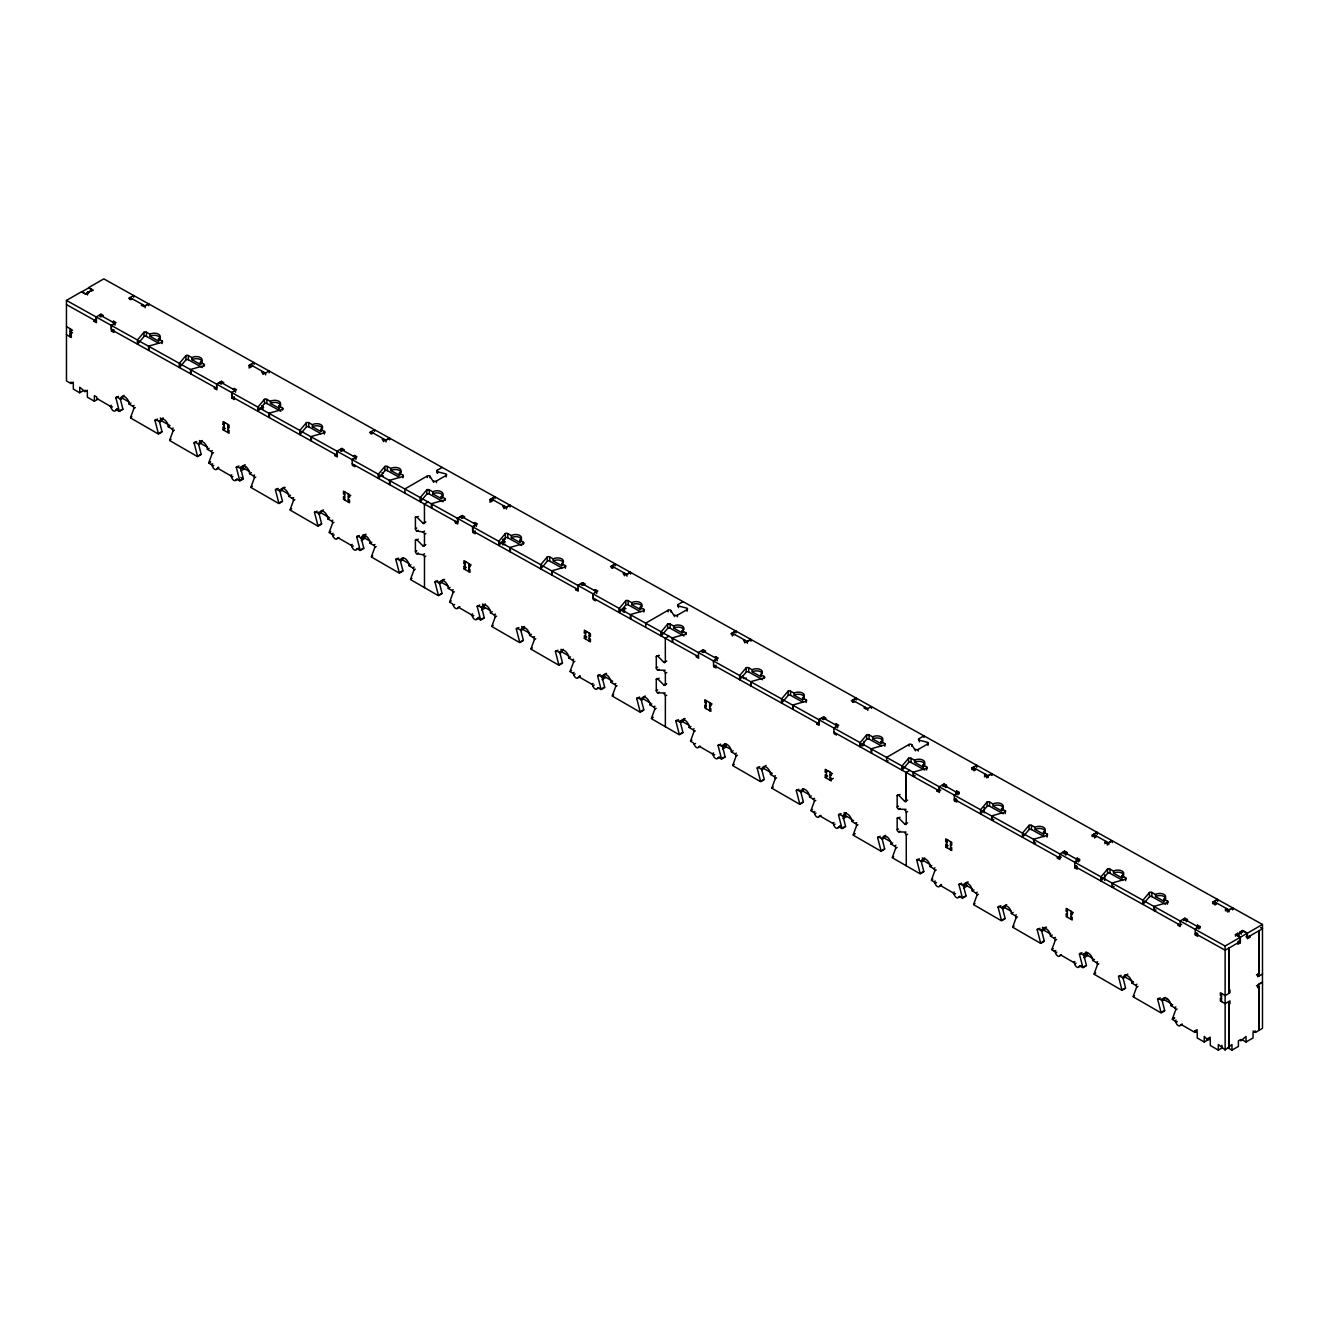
<?xml version="1.0" encoding="UTF-8"?>
<svg xmlns="http://www.w3.org/2000/svg" width="1329" height="1329" viewBox="0 0 1329 1329"><rect width="100%" height="100%" fill="white"/><g stroke="black" fill="none" stroke-linecap="round" stroke-linejoin="round"><path stroke-width="1.5" d="M73.311 382.104L70.902 383.5L66.483 380.958L66.45 300.42L81.601 291.682L86.285 294.29L88.694 292.895L87.481 292.214L87.531 295.021M424.516 553.778L422.938 554.691L416.957 553.794A1.711 0.98 60 0 1 415.412 551.568L415.412 540.322L416.758 539.541M424.516 531.068L422.938 531.982L416.957 531.085A1.711 0.98 60 0 1 415.412 528.859L415.412 517.612L416.758 516.831M665.181 692.99L657.838 692.874A1.711 0.98 60 0 1 656.293 690.648L656.293 679.401L657.656 678.621M665.181 670.265L657.838 670.148A1.711 0.98 60 0 1 656.293 667.922L656.293 656.676L658.702 655.297M906.062 832.054L898.736 831.937A1.711 0.98 60 0 1 897.175 829.711L897.175 818.465A1.711 0.98 60 0 1 898.736 818.033L900.082 817.252M906.062 809.344L898.736 809.228A1.711 0.98 60 0 1 897.175 807.002L897.175 795.755L898.753 794.842M1221.932 1045.258L1221.932 1048.049L1218.311 1050.126L1210.287 1045.491L1210.287 1039.926L1207.878 1038.53L1207.878 1039.926L1204.257 1036.454L1204.257 1042.019L1197.23 1037.966L1197.23 1032.384L1194.821 1030.988L1194.821 1032.384L1197.23 1030.988M1218.311 1050.126L1218.311 1044.561L1225.139 1049.893L1225.122 946.032L1143.688 900.73M1228.777 1001.584L1228.744 1047.817L1228.744 1004.359L1229.956 1003.661L1229.956 1000.887L1225.139 1003.661L1220.354 1000.903L1220.354 998.129L1221.55 998.81M1258.928 930.782L1258.895 976.101L1256.47 974.705M135.309 407.538L133.947 408.319L130.558 417.555L131.903 416.774M174.431 430.114L173.069 430.895L169.68 440.132L171.042 439.351M213.554 452.707L212.191 453.488L208.803 462.725L210.613 461.678M255.749 477.078L254.387 477.859L250.998 487.078L252.36 486.298M294.872 499.654L293.51 500.435L290.121 509.671L291.699 508.758M333.994 522.247L332.632 523.028L329.243 532.264L330.605 531.484M376.19 546.601L374.828 547.382L371.439 556.618L372.801 555.838M415.312 569.194L413.95 569.975L410.561 579.211L411.924 578.431M454.435 591.787L453.073 592.568L449.684 601.804L451.262 600.891M496.631 616.141L495.268 616.922L491.88 626.158L493.242 625.378M535.753 638.734L534.408 639.515L531.002 648.751L532.364 647.971M574.876 661.327L573.53 662.108L570.124 671.328L571.487 670.547M617.071 685.681L615.726 686.462L612.32 695.698L613.682 694.917M656.194 708.274L654.848 709.055L651.443 718.291L653.253 717.245M695.316 730.85L693.971 731.631L690.582 740.868L691.927 740.087M737.512 755.221L736.166 756.002L732.761 765.238L734.356 764.325M776.634 777.814L775.289 778.595L771.9 787.815L773.245 787.034M815.757 800.39L814.411 801.171L811.022 810.408L812.6 809.494M857.953 824.761L856.607 825.542L853.218 834.778L855.245 833.599M897.075 847.337L895.729 848.118L892.34 857.355L893.686 856.574M936.214 869.93L934.852 870.711L931.463 879.948L932.808 879.167M978.393 894.284L977.048 895.081L973.659 904.301L975.004 903.521M1017.532 916.877L1016.17 917.658L1012.781 926.894L1014.127 926.114M1056.655 939.47L1055.292 940.251L1051.903 949.487L1053.249 948.707M1098.85 963.824L1097.488 964.605L1094.099 973.841L1095.677 972.928M1137.973 986.417L1136.611 987.198L1133.222 996.434L1134.567 995.654M1177.095 1008.993L1175.733 1009.774L1172.344 1019.011L1174.155 1017.964M143.997 332.25L137.684 339.726L137.751 343.945L144.047 336.453L143.997 332.25A1.711 0.964 -0.9 0 1 146.406 332.217L150.011 334.227A5.964 3.389 -0.9 0 1 158.45 334.144A5.964 3.389 -0.9 0 1 158.45 338.928L158.467 341.038L150.044 336.337L150.011 334.227M185.927 355.607L179.614 363.099L179.681 367.302L185.977 359.81L185.927 355.607A1.711 0.964 -0.9 0 1 188.336 355.574L191.941 357.601A5.964 3.389 -0.9 0 1 200.38 357.518A5.964 3.389 -0.9 0 1 200.363 362.285L200.397 364.395L191.974 359.694L191.941 357.601M264.438 399.348L258.125 406.84L258.191 411.043L264.504 403.567L264.438 399.348A1.711 0.964 -0.9 0 1 266.847 399.331L270.452 401.341A5.964 3.389 -0.9 0 1 278.891 401.258A5.964 3.389 -0.9 0 1 278.891 406.043L278.924 408.136L270.485 403.451L270.452 401.341M306.368 422.722L300.055 430.197L300.121 434.417L306.418 426.925L306.368 422.722A1.711 0.964 -0.9 0 1 308.777 422.688L312.381 424.699A5.964 3.389 -0.9 0 1 320.821 424.615A5.964 3.389 -0.9 0 1 320.821 429.4L320.837 431.51L312.415 426.808L312.381 424.699M384.878 466.462L378.582 473.955L378.632 478.158L384.945 470.665L384.878 466.462A1.711 0.964 -0.9 0 1 387.287 466.429L390.892 468.456A5.964 3.389 -0.9 0 1 399.331 468.373A5.964 3.389 -0.9 0 1 399.331 473.141L399.364 475.25L390.925 470.549L390.892 468.456M426.808 489.82L420.496 497.312L420.562 501.515L426.875 494.039L426.808 489.82A1.711 0.964 -0.9 0 1 429.217 489.803L432.822 491.813A5.964 3.389 -0.9 0 1 441.261 491.73A5.964 3.389 -0.9 0 1 441.261 496.514L441.294 498.608L432.855 493.923L432.822 491.813M505.319 533.577L499.023 541.053L499.073 545.255L505.385 537.78L505.319 533.577A1.711 0.964 -0.9 0 1 507.728 533.544L511.333 535.554A5.964 3.389 -0.9 0 1 519.772 535.471A5.964 3.389 -0.9 0 1 519.772 540.255L519.805 542.365L511.366 537.664L511.333 535.554M547.249 556.934L540.953 564.41L541.003 568.629L547.315 561.137L547.249 556.934A1.711 0.964 -0.9 0 1 549.658 556.901L553.263 558.928A5.964 3.389 -0.9 0 1 561.702 558.828A5.964 3.389 -0.9 0 1 561.702 563.612L561.735 565.722L553.296 561.021L553.263 558.928M625.76 600.675L619.464 608.167L619.513 612.37L625.826 604.894L625.76 600.675A1.711 0.964 -0.9 0 1 628.168 600.658L631.773 602.668A5.964 3.389 -0.9 0 1 640.213 602.585A5.964 3.389 -0.9 0 1 640.213 607.37L640.246 609.463L631.807 604.778L631.773 602.668M667.69 624.049L661.393 631.524L661.443 635.727L667.756 628.252L667.69 624.049A1.711 0.964 -0.9 0 1 670.098 624.015L673.703 626.025A5.964 3.389 -0.9 0 1 682.142 625.942A5.964 3.389 -0.9 0 1 682.142 630.727L682.176 632.837L673.737 628.135L673.703 626.025M746.2 667.789L739.904 675.265L739.971 679.484L746.267 671.992L746.2 667.789A1.711 0.964 -0.9 0 1 748.609 667.756L752.214 669.783A5.964 3.389 -0.9 0 1 760.653 669.683A5.964 3.389 -0.9 0 1 760.653 674.467L760.686 676.577L752.247 671.876L752.214 669.783M788.13 691.146L781.834 698.639L781.884 702.842L788.197 695.349L788.13 691.146A1.711 0.964 -0.9 0 1 790.539 691.13L794.144 693.14A5.964 3.389 -0.9 0 1 802.583 693.057A5.964 3.389 -0.9 0 1 802.583 697.841L802.616 699.934L794.177 695.25L794.144 693.14M866.641 734.904L860.345 742.379L860.411 746.582L866.707 739.107L866.641 734.904A1.711 0.964 -0.9 0 1 869.05 734.871L872.671 736.881A5.964 3.389 -0.9 0 1 881.094 736.798A5.964 3.389 -0.9 0 1 881.094 741.582L881.127 743.692L872.688 738.99L872.671 736.881M908.571 758.261L902.275 765.737L902.341 769.956L908.637 762.464L908.571 758.261A1.711 0.964 -0.9 0 1 910.98 758.228L914.585 760.254A5.964 3.389 -0.9 0 1 923.024 760.155A5.964 3.389 -0.9 0 1 923.024 764.939L923.057 767.049L914.618 762.348L914.585 760.254M987.082 802.002L980.785 809.494L980.852 813.697L987.148 806.205L987.082 802.002A1.711 0.964 -0.9 0 1 989.49 801.985L993.112 803.995A5.964 3.389 -0.9 0 1 1001.534 803.912A5.964 3.389 -0.9 0 1 1001.534 808.697L1001.568 810.79L993.145 806.105L993.112 803.995M1029.011 825.359L1022.715 832.851L1022.782 837.054L1029.078 829.578L1029.011 825.359A1.711 0.964 -0.9 0 1 1031.42 825.342L1035.042 827.352A5.964 3.389 -0.9 0 1 1043.464 827.269A5.964 3.389 -0.9 0 1 1043.464 832.054L1043.498 834.163L1035.058 829.462L1035.042 827.352M1107.522 869.116L1101.226 876.592L1101.292 880.811L1107.589 873.319L1107.522 869.116A1.711 0.964 -0.9 0 1 1109.931 869.083L1113.552 871.093A5.964 3.389 -0.9 0 1 1121.975 871.01A5.964 3.389 -0.9 0 1 1121.975 875.794L1122.008 877.904L1113.586 873.203L1113.552 871.093M1149.452 892.473L1143.156 899.966L1143.222 904.169L1149.519 896.676L1149.452 892.473A1.711 0.964 -0.9 0 1 1151.861 892.457L1155.482 894.467A5.964 3.389 -0.9 0 1 1163.905 894.384A5.964 3.389 -0.9 0 1 1163.905 899.168L1163.938 901.261L1155.516 896.56L1155.482 894.467M87.481 292.214L93.312 290.22L88.628 287.612L103.795 278.874L1262.467 924.469L1262.5 974.007L1257.649 976.782L1257.649 973.991L1258.862 973.293L1258.862 930.699M72.53 330.09L70.121 331.486L71.317 332.184L71.317 329.409L66.5 326.618M102.183 316.236L103.38 315.538L100.987 314.192L96.153 316.983L96.22 321.186L66.516 304.64M72.53 332.649L70.121 334.044L71.317 334.725L71.317 337.516L66.5 334.725M132.302 298.859L131.089 299.557L128.68 298.211L133.697 295.536L133.714 297.281M94.01 319.957L94.027 321.352L96.436 319.973M112.417 321.934L113.63 321.253L116.038 322.582L111.221 325.372L111.271 329.575L216.66 388.301M142.535 304.557L141.323 305.255L143.731 306.6L148.549 303.809M115.042 325.14L115.025 323.396L111.403 325.472L111.486 331.087L113.895 332.433L113.879 331.021M130.109 299.723L130.076 297.613L145.127 306.002L148.748 303.926L148.765 305.67M111.486 331.087L113.895 329.692M70.902 383.5L70.902 382.104L73.311 383.5L73.311 389.065L79.74 392.786L83.362 390.693M79.74 392.786L79.74 387.221L84.94 391.606L87.349 390.228M84.94 391.606L84.94 390.228L87.349 391.606L87.349 397.172L94.376 401.242L97.997 399.149M120.125 398.268L122.883 408.95L119.278 411.043L115.889 397.886L118.447 396.407M115.889 397.886A1.711 0.98 60 0 1 117.085 397.188L120.706 399.281L122.501 398.235A5.964 3.439 60 0 1 124.062 395.361M94.376 401.242L94.376 395.66L96.784 397.055L96.784 398.451L109.975 406.059L111.32 405.279M109.975 406.059A1.711 0.98 60 0 1 111.104 407.638L112.467 406.857M111.104 407.638A3.406 1.96 60 0 0 113.38 410.811A3.406 1.96 60 0 0 115.656 410.262L117.683 409.099A3.406 1.96 60 0 1 116.819 408.618M120.706 399.281A5.964 3.439 60 0 1 124.909 396.839A5.964 3.439 60 0 1 129.129 404.149L130.94 403.102M122.932 409.382L119.328 411.458L116.786 409.996A1.711 0.98 60 0 0 115.656 410.262M129.129 404.149L132.75 406.225L134.096 405.445M222.624 383.35L223.837 382.652L221.428 381.307L216.61 384.098L216.876 389.812L214.467 388.467L214.451 387.071M249.171 368.116L249.121 365.309L253.939 362.535M216.793 384.197L220.415 382.104L235.466 390.493L235.482 392.254M250.566 367.535L250.517 364.727L254.138 362.634L254.155 364.395M159.247 420.844L162.005 431.543L158.4 433.619L155.011 420.479L157.57 419M252.743 365.957L251.53 366.654L249.121 365.309M214.467 388.467L216.876 387.071M155.011 420.479A1.711 0.98 60 0 1 156.207 419.781L159.829 421.858L161.623 420.828A5.964 3.439 60 0 1 163.185 417.937M232.857 389.048L234.07 388.35L236.479 389.696L231.661 392.47L231.711 396.69L337.101 455.398L337.051 451.195L341.869 448.421L344.277 449.767L343.065 450.448M159.829 421.858A5.964 3.439 60 0 1 164.032 419.432A5.964 3.439 60 0 1 168.251 426.725L170.062 425.695L161.623 420.828M162.055 431.958L158.45 434.051L130.508 417.921M168.251 426.725L171.873 428.818L173.219 428.038M231.844 392.587L231.927 398.202L234.336 396.806M227.874 427.207L229.07 427.905L229.07 425.114L223.056 421.642L223.056 424.416L225.465 423.037M198.386 443.437L201.128 454.119L197.523 456.212L194.134 443.055L196.692 441.577M224.252 427.672L223.056 426.974L223.056 429.749L225.465 428.37M194.134 443.055A1.711 0.98 60 0 1 195.33 442.358L198.951 444.451L200.745 443.404A5.964 3.439 60 0 1 202.307 440.53M260.384 409.133L263.607 407.272M198.951 444.451A5.964 3.439 60 0 1 203.154 442.025A5.964 3.439 60 0 1 207.374 449.318L209.185 448.272M201.177 454.551L197.572 456.644L169.63 440.514M207.374 449.318L210.995 451.411L212.341 450.631M210.331 462.176L208.753 463.09L211.294 464.552A1.711 0.98 60 0 1 212.424 466.147A3.406 1.96 60 0 0 214.7 469.303A3.406 1.96 60 0 0 216.976 468.772A1.711 0.98 60 0 1 218.106 468.489L230.415 475.599A1.711 0.98 60 0 1 231.545 477.177A3.406 1.96 60 0 0 233.821 480.35A3.406 1.96 60 0 0 236.097 479.802A1.711 0.98 60 0 1 237.227 479.536L239.768 480.998L243.373 478.905L240.831 477.443M211.294 464.552L212.64 463.771M212.424 466.147L213.786 465.366M216.976 468.772L218.554 467.858M240.366 466.977L243.323 478.49L239.718 480.566L236.329 467.426L238.888 465.947M236.329 467.426A1.711 0.98 60 0 1 237.526 466.728L241.147 468.805L242.941 467.775A5.964 3.439 60 0 1 243.888 465.25M230.415 475.599L231.761 474.818M240.815 470.931L244.337 468.904M231.545 477.177L232.907 476.397M236.097 479.802L237.442 479.021M241.147 468.805A5.964 3.439 60 0 1 245.35 466.379A5.964 3.439 60 0 1 249.57 473.672L251.38 472.642M249.57 473.672L253.191 475.765L254.537 474.985M373.183 433.071L371.97 433.769L369.562 432.423L374.579 429.749L374.595 431.51M334.891 454.169L334.908 455.581L337.317 454.186M279.489 489.57L282.446 501.066L278.841 503.159L275.452 490.002L278.226 488.407M275.452 490.002A1.711 0.98 60 0 1 276.648 489.321L280.269 491.398L282.08 490.351A5.964 3.439 60 0 1 282.545 488.391M353.298 456.163L354.511 455.465L356.92 456.811L352.102 459.585L352.368 465.3L354.777 466.645L354.76 465.25M280.269 491.398A5.964 3.439 60 0 1 284.489 488.972A5.964 3.439 60 0 1 288.692 496.265L290.503 495.219M389.43 438.022L384.613 440.813L382.204 439.467L383.416 438.769L383.45 441.577M352.285 459.701L355.906 457.608L355.939 459.369M370.99 433.935L370.957 431.842L386.008 440.231L389.63 438.138L389.663 439.899M282.496 501.498L278.891 503.591L250.948 487.461M288.692 496.265L292.314 498.358L293.659 497.578M318.611 512.163L321.585 523.659L317.963 525.752L314.574 512.595L317.133 511.117M350.723 495.352L348.314 496.747L349.527 497.445L349.527 494.654L343.497 491.182L343.497 493.956L344.709 494.654M314.574 512.595A1.711 0.98 60 0 1 315.77 511.898L319.392 513.991L321.203 512.944A5.964 3.439 60 0 1 322.133 510.419M319.392 513.991A5.964 3.439 60 0 1 323.611 511.549A5.964 3.439 60 0 1 327.814 518.858L329.625 517.812L321.203 512.944M321.635 524.091L318.013 526.168L290.071 510.037M327.814 518.858L331.436 520.935L332.782 520.154M330.556 531.849L329.193 532.63L331.735 534.092A1.711 0.98 60 0 1 332.865 535.687A3.406 1.96 60 0 0 335.141 538.843A3.406 1.96 60 0 0 337.416 538.295A1.711 0.98 60 0 1 338.546 538.029L350.856 545.139A1.711 0.98 60 0 1 351.986 546.717A3.406 1.96 60 0 0 354.262 549.89A3.406 1.96 60 0 0 356.537 549.342A1.711 0.98 60 0 1 357.667 549.076L360.209 550.538L363.83 548.445M433.752 482.41L429.965 476.231A1.711 0.964 -0.9 0 0 427.257 476.031L404.83 488.972L404.896 493.175M437.224 473.091L437.191 470.283L442.175 467.409M331.735 534.092L333.097 533.311M332.865 535.687L334.227 534.889M433.719 480.832A1.711 0.964 -0.9 0 0 436.427 481.032L446.162 475.4A1.711 0.964 -0.9 0 0 445.763 473.872L437.59 471.812A1.711 0.964 -0.9 0 1 437.191 470.283M337.416 538.295L338.762 537.514M361.023 537.331L363.764 548.03L360.159 550.106L356.77 536.966L359.328 535.487M356.77 536.966A1.711 0.98 60 0 1 357.966 536.268L361.588 538.345L363.398 537.298A5.964 3.439 60 0 1 366.056 534.324M350.856 545.139L352.218 544.358M361.255 540.471L364.777 538.444L364.777 535.653M428.038 501.963L424.416 504.056L424.483 522.729A1.711 0.98 60 0 1 422.938 523.177L416.957 517.164A1.711 0.98 60 0 0 415.412 517.612M351.986 546.717L353.348 545.937M356.537 549.342L358.564 548.163M361.588 538.345A5.964 3.439 60 0 1 365.807 535.919A5.964 3.439 60 0 1 370.01 543.212L371.821 542.182M416.957 517.164L418.319 516.383M370.01 543.212L373.632 545.305L374.977 544.525M422.938 523.177L424.516 522.264M424.483 522.729L425.845 521.948M415.412 528.859L416.758 528.062M416.957 531.085L418.319 530.288M415.412 540.322A1.711 0.98 60 0 1 416.957 539.89L422.938 545.887A1.711 0.98 60 0 0 424.483 545.455L424.483 534.208L425.845 533.427M416.957 539.89L418.319 539.109M463.505 517.562L464.718 516.865L462.309 515.519L457.492 518.31L457.558 522.513L352.168 463.788M490.052 502.345L490.002 499.538L494.82 496.747M476.38 526.467L476.347 524.722L461.296 516.333L457.674 518.41L457.757 524.025L455.365 522.679L455.332 521.284M491.448 501.747L491.398 498.94L495.019 496.863L495.052 498.608M493.624 500.186L492.411 500.867L490.002 499.538M455.365 522.679L457.774 521.3M399.929 559.11L402.903 570.606L399.281 572.699L395.892 559.542L398.451 558.064M422.938 545.887L424.516 544.973M424.483 545.455L425.845 544.674M415.412 551.568L416.758 550.787M395.892 559.542A1.711 0.98 60 0 1 397.089 558.844L400.71 560.938L402.521 559.891A5.964 3.439 60 0 1 403.202 557.632M416.957 553.794L418.319 553.014M473.739 523.261L474.951 522.563L477.36 523.908L472.543 526.699L472.609 530.902L577.999 589.627M509.871 505.136L505.053 507.927L502.644 506.582L503.857 505.884L503.89 508.691M476.347 524.722L472.742 526.799L472.825 532.414L475.234 533.76L475.201 532.348M491.398 498.94L506.465 507.329L510.07 505.253L510.103 506.997M400.71 560.938A5.964 3.439 60 0 1 404.93 558.496A5.964 3.439 60 0 1 409.133 565.805L410.943 564.759M424.483 587.651L424.483 556.917L425.845 556.137M402.953 571.038L399.331 573.131L371.389 556.984M472.825 532.414L475.234 531.019M409.133 565.805L412.754 567.898L414.1 567.101M502.478 539.391L505.485 539.042M471.164 564.891L468.755 566.27L469.968 566.968L469.968 564.194L463.937 560.722L463.937 563.496L466.346 562.101M505.485 544.375L502.478 544.724L502.478 542.166L504.289 541.136M439.052 581.687L442.025 593.199L438.404 595.292L435.015 582.135L437.573 580.657M502.478 542.166L505.485 541.817M465.15 566.735L463.937 566.054L463.937 568.829L466.346 567.433M435.015 582.135A1.711 0.98 60 0 1 436.211 581.438L439.833 583.531L441.643 582.484A5.964 3.439 60 0 1 444.7 579.56M439.833 583.531A5.964 3.439 60 0 1 444.052 581.089A5.964 3.439 60 0 1 448.255 588.398L450.066 587.352M442.075 593.631L438.454 595.708L410.511 579.577M448.255 588.398L451.877 590.475L453.239 589.694M449.634 602.17L452.176 603.632A1.711 0.98 60 0 1 453.305 605.21L454.668 604.429M453.305 605.21A3.406 1.96 60 0 0 455.581 608.383A3.406 1.96 60 0 0 457.857 607.835L459.884 606.672M481.463 606.871L484.221 617.553L480.6 619.646L477.211 606.489L479.769 605.011M477.211 606.489A1.711 0.98 60 0 1 478.407 605.808L482.028 607.885L483.839 606.838A5.964 3.439 60 0 1 485.384 603.964M457.857 607.835A1.711 0.98 60 0 1 458.987 607.569L471.297 614.679L472.659 613.898M481.713 610.011L485.218 607.968M471.297 614.679A1.711 0.98 60 0 1 472.426 616.257L473.788 615.477M472.426 616.257A3.406 1.96 60 0 0 474.702 619.414A3.406 1.96 60 0 0 476.978 618.882L479.005 617.703M482.028 607.885A5.964 3.439 60 0 1 486.248 605.459A5.964 3.439 60 0 1 490.451 612.752L492.262 611.705M484.271 617.985L480.649 620.078L478.108 618.6A1.711 0.98 60 0 0 476.978 618.882M490.451 612.752L494.072 614.845L495.418 614.064M583.946 584.677L585.159 583.979L582.75 582.634L577.932 585.408L578.215 591.139L575.806 589.794L575.773 588.398M615.261 563.861L610.443 566.636L612.852 567.981L614.064 567.284M578.132 585.524L581.737 583.431L596.721 591.787L596.754 593.548M611.872 568.164L611.855 566.054L615.46 563.961L615.493 565.722M575.806 589.794L578.215 588.398M520.586 629.464L523.344 640.146L519.722 642.239L516.333 629.082L518.891 627.604M516.333 629.082A1.711 0.98 60 0 1 517.529 628.384L521.151 630.478L522.962 629.431A5.964 3.439 60 0 1 524.523 626.557M594.179 590.375L595.392 589.677L597.801 591.023L592.983 593.797L593.05 598.017L698.439 656.725M630.311 572.251L625.494 575.025L623.085 573.679L624.298 572.998L624.331 575.789M611.855 566.054L626.906 574.444L630.511 572.35L630.544 574.111M521.151 630.478A5.964 3.439 60 0 1 525.37 628.036A5.964 3.439 60 0 1 529.59 635.345L531.384 634.298M523.393 640.578L519.772 642.655L491.83 626.524M529.59 635.345L533.195 637.422L534.557 636.641M621.723 609.629L624.929 607.768M622.919 608.931L625.942 608.582M589.196 635.81L590.408 636.508L590.408 633.734L584.378 630.245L584.378 633.036L586.787 631.64M622.919 611.705L624.73 610.659M559.708 652.057L562.466 662.739L558.844 664.816L555.456 651.675L558.014 650.197M585.591 636.275L584.378 635.578L584.378 638.369L586.787 636.973M555.456 651.675A1.711 0.98 60 0 1 556.668 650.977L560.273 653.054L562.084 652.024A5.964 3.439 60 0 1 563.313 649.283M560.273 653.054A5.964 3.439 60 0 1 564.493 650.629A5.964 3.439 60 0 1 568.712 657.921L570.506 656.891M562.516 663.154L558.894 665.248L530.952 649.117M568.712 657.921L572.317 660.015L573.679 659.234M674.634 616.623L670.846 610.443A1.711 0.964 -0.9 0 0 668.138 610.244L645.711 623.185L645.778 627.388M683.056 601.638L678.072 604.512A1.711 0.964 -0.9 0 0 678.471 606.041L678.488 607.619M570.075 671.71L572.616 673.172L573.978 672.391M572.616 673.172A1.711 0.98 60 0 1 573.763 674.75L575.108 673.969M674.617 615.045A1.711 0.964 -0.9 0 0 677.308 615.244L687.043 609.629A1.711 0.964 -0.9 0 0 686.661 608.084L678.471 606.041M573.763 674.75A3.406 1.96 60 0 0 576.022 677.923A3.406 1.96 60 0 0 578.298 677.375L580.108 676.328M601.688 675.597L604.662 687.093L601.04 689.186L597.651 676.029L600.21 674.551M668.919 636.192L665.297 638.269L665.364 661.809A1.711 0.98 60 0 1 663.819 662.241L657.838 656.244A1.711 0.98 60 0 0 656.293 656.676M597.651 676.029A1.711 0.98 60 0 1 598.864 675.331L602.469 677.425L604.28 676.378A5.964 3.439 60 0 1 605.227 673.853M578.298 677.375A1.711 0.98 60 0 1 579.427 677.109L591.737 684.202L593.099 683.422M602.153 679.534L605.659 677.508M591.737 684.202A1.711 0.98 60 0 1 592.884 685.797L594.229 685.016M592.884 685.797A3.406 1.96 60 0 0 595.143 688.954A3.406 1.96 60 0 0 597.419 688.422L598.781 687.625M602.469 677.425A5.964 3.439 60 0 1 606.688 674.982A5.964 3.439 60 0 1 610.908 682.292L612.702 681.245L604.28 676.378M657.838 656.244L659.201 655.463M604.712 687.525L601.09 689.601L598.548 688.14A1.711 0.98 60 0 0 597.419 688.422M610.908 682.292L614.513 684.385L615.875 683.588M663.819 662.241L665.181 661.46M665.364 661.809L666.726 661.028M656.293 667.922L657.656 667.141M657.838 670.148L659.201 669.367M704.387 651.775L705.599 651.077L703.191 649.748L698.373 652.522L698.639 658.237L696.23 656.891L696.213 655.496M735.701 630.976L730.884 633.75L733.292 635.096L734.505 634.398M732.345 635.976L732.296 633.169L735.917 631.076L735.95 632.837M656.293 679.401A1.711 0.98 60 0 1 657.838 678.953L663.819 684.967A1.711 0.98 60 0 0 665.364 684.518L665.364 673.288L666.726 672.491M657.838 678.953L659.201 678.172M640.811 698.174L643.784 709.686L640.163 711.763L636.774 698.622L639.565 697.011M663.819 684.967L666.228 683.571M665.364 684.518L666.726 683.737M656.293 690.648L657.656 689.851M714.637 657.49L715.833 656.792L718.241 658.137L713.424 660.912L713.69 666.626L716.098 667.972L716.082 666.56M636.774 698.622A1.711 0.98 60 0 1 637.986 697.924L641.591 700.018L643.402 698.971A5.964 3.439 60 0 1 645.313 695.997M657.838 692.874L659.201 692.093M750.769 639.349L745.951 642.14L743.542 640.794L744.738 640.096L744.788 642.904M713.607 661.011L717.228 658.935L717.245 660.679M732.296 633.169L747.363 641.558L750.968 639.465L751.001 641.226M713.69 666.626L716.098 665.231M641.591 700.018A5.964 3.439 60 0 1 645.811 697.575A5.964 3.439 60 0 1 650.031 704.885L651.825 703.838M665.364 726.714L665.364 695.997L666.726 695.217M643.834 710.118L640.213 712.194L612.27 696.064M650.031 704.885L653.635 706.962L654.998 706.181M742.163 676.378L743.36 675.68M746.383 678.122L743.36 678.471M679.933 720.767L682.907 732.279L679.285 734.356L675.896 721.215L678.454 719.737M712.045 703.955L709.636 705.35L710.849 706.048L710.849 703.274L704.819 699.785L704.819 702.576L706.031 703.274M675.896 721.215A1.711 0.98 60 0 1 677.109 720.517L680.714 722.594L682.525 721.564A5.964 3.439 60 0 1 685.183 718.574M680.714 722.594A5.964 3.439 60 0 1 684.933 720.168A5.964 3.439 60 0 1 689.153 727.461L690.947 726.431M682.956 732.694L679.335 734.787L651.393 718.657M689.153 727.461L692.758 729.555L694.12 728.774M690.515 741.233L693.057 742.712A1.711 0.98 60 0 1 694.203 744.29L695.549 743.509M694.203 744.29A3.406 1.96 60 0 0 696.462 747.463A3.406 1.96 60 0 0 698.738 746.915L700.101 746.134M722.129 745.12L725.102 756.633L721.481 758.726L718.092 745.569L720.65 744.09M718.092 745.569A1.711 0.98 60 0 1 719.305 744.871L722.91 746.964L724.72 745.918A5.964 3.439 60 0 1 725.401 743.642M698.738 746.915A1.711 0.98 60 0 1 699.885 746.649L712.178 753.742L713.54 752.962M722.594 749.074L726.099 747.048L726.099 744.273M712.178 753.742A1.711 0.98 60 0 1 713.324 755.337L714.67 754.54M713.324 755.337A3.406 1.96 60 0 0 715.583 758.494A3.406 1.96 60 0 0 717.859 757.945L719.67 756.915M722.91 746.964A5.964 3.439 60 0 1 727.129 744.522A5.964 3.439 60 0 1 731.349 751.832L733.143 750.785M725.152 757.065L721.531 759.141L718.989 757.68A1.711 0.98 60 0 0 717.859 757.945M731.349 751.832L734.954 753.908L736.316 753.128M824.827 718.889L826.04 718.192L823.631 716.846L818.814 719.637L818.88 723.84L713.49 665.115M856.142 698.074L851.324 700.865L853.733 702.194L854.946 701.496M837.619 727.76L837.602 725.999L822.618 717.643L818.996 719.737L819.079 725.352L816.67 724.006L816.654 722.594M852.769 702.376L852.753 700.283L856.358 698.19L856.391 699.951M816.67 724.006L819.079 722.611M761.467 768.544L764.225 779.226L760.603 781.302L757.214 768.162L759.773 766.683M835.077 724.587L836.273 723.89L838.682 725.235L833.864 728.026L834.064 733.691L836.473 735.037L836.456 733.641M865.179 707.211L863.983 707.908L866.392 709.237L871.409 706.579L871.442 708.34M757.214 768.162A1.711 0.98 60 0 1 758.427 767.464L762.032 769.541L763.843 768.511A5.964 3.439 60 0 1 764.524 766.235M762.032 769.541A5.964 3.439 60 0 1 766.252 767.115A5.964 3.439 60 0 1 770.471 774.408L772.282 773.378L763.843 768.511M764.275 779.641L760.653 781.734L732.711 765.604M770.471 774.408L774.076 776.501L775.438 775.721M862.604 745.918L863.817 745.22L863.817 741.416M832.502 773.495L830.093 774.89L831.289 775.588L831.289 772.797L825.276 769.325L825.276 772.099L827.685 770.72M800.374 790.306L803.347 801.802L799.742 803.895L796.337 790.738L798.895 789.26M826.472 775.355L825.276 774.657L825.276 777.432L827.685 776.053M796.337 790.738A1.711 0.98 60 0 1 797.55 790.057L801.154 792.134L802.965 791.087A5.964 3.439 60 0 1 803.646 788.828M833.3 778.362L830.093 780.223L830.093 772.099M801.154 792.134A5.964 3.439 60 0 1 805.374 789.708A5.964 3.439 60 0 1 809.594 797.001L811.404 795.955M803.397 802.234L799.792 804.327L771.85 788.197M809.594 797.001L813.198 799.094L814.561 798.314M915.515 750.835L911.727 744.655A1.711 0.964 -0.9 0 0 909.019 744.456L886.609 757.397L886.659 761.617L888.071 760.803M918.987 740.303L918.954 738.725L923.937 735.851L923.971 737.429M915.498 749.257A1.711 0.964 -0.9 0 0 918.189 749.456L927.941 743.841A1.711 0.964 -0.9 0 0 927.542 742.313L919.352 740.253A1.711 0.964 -0.9 0 1 918.954 738.725M810.972 810.773L813.498 812.252L814.86 811.454M813.498 812.252A1.711 0.98 60 0 1 814.644 813.83L815.989 813.049M814.644 813.83A3.406 1.96 60 0 0 816.92 816.986A3.406 1.96 60 0 0 819.179 816.455L820.99 815.408M897.175 795.755A1.711 0.98 60 0 1 898.736 795.323L904.7 801.321A1.711 0.98 60 0 0 906.262 800.889L906.129 772.448L909.8 770.405M842.785 815.491L845.543 826.173L841.921 828.249L838.533 815.109L841.091 813.63M838.533 815.109A1.711 0.98 60 0 1 839.745 814.411L843.35 816.504L845.161 815.458A5.964 3.439 60 0 1 846.39 812.717M819.179 816.455A1.711 0.98 60 0 1 820.325 816.172L832.618 823.282L833.981 822.501M843.035 818.614L846.54 816.587M832.618 823.282A1.711 0.98 60 0 1 833.765 824.86L835.11 824.08M833.765 824.86A3.406 1.96 60 0 0 836.041 828.033A3.406 1.96 60 0 0 838.3 827.485L840.559 826.189A3.406 1.96 60 0 1 839.646 825.94M843.35 816.504A5.964 3.439 60 0 1 847.57 814.062A5.964 3.439 60 0 1 851.789 821.372L853.6 820.325M898.736 795.323L900.082 794.543M845.593 826.605L841.988 828.681L839.446 827.219A1.711 0.98 60 0 0 838.3 827.485M851.789 821.372L855.394 823.448L856.756 822.668M904.7 801.321L906.278 800.407M907.607 800.108L906.262 800.889L906.195 772.498M897.175 807.002L898.537 806.221M898.952 809.095L900.082 808.447M940.816 790.074L939.321 790.954L939.254 786.735L944.072 783.96L946.481 785.306L946.497 786.884M971.798 769.541L971.781 767.963L976.798 765.305L976.832 767.049M946.481 785.306L945.301 787.582M971.781 767.963L974.19 769.308L975.386 768.611L975.403 770.189M936.978 789.642L936.995 791.037L939.404 789.659M898.736 818.033L904.7 824.03A1.711 0.98 60 0 0 906.262 823.598L906.262 812.351L907.607 811.57M897.407 818.348L898.753 817.551M959.156 793.928L959.123 792.35L956.714 791.004L955.534 793.28M984.44 776.85L985.62 774.309L985.653 776.684M881.908 838.067L884.665 848.766L881.061 850.842L877.655 837.702L880.213 836.223M959.123 792.35L954.305 795.124L954.388 800.739L956.797 802.085L956.78 800.673M984.424 775.006L986.832 776.352L991.65 773.578L991.667 775.156M904.7 824.03L906.278 823.116M973.227 770.189L973.193 767.381L988.244 775.771L991.849 773.694L991.883 775.438M906.262 823.598L907.607 822.817M897.175 829.711L898.537 828.931M877.655 837.702A1.711 0.98 60 0 1 878.868 837.004L882.473 839.081L884.283 838.034A5.964 3.439 60 0 1 885.513 835.31M954.372 798.978L955.883 798.463M898.952 831.804L900.082 831.157M954.388 800.739L956.797 799.344M882.473 839.081A5.964 3.439 60 0 1 886.692 836.655A5.964 3.439 60 0 1 890.912 843.948L892.723 842.902M906.262 865.794L906.262 835.077L907.607 834.296M884.715 849.181L881.11 851.274L853.168 835.144M890.912 843.948L894.517 846.041L895.879 845.261M950.534 844.43L951.73 845.128L951.73 842.337L945.716 838.865L945.716 841.639L948.125 840.26M921.03 860.66L923.788 871.342L920.183 873.435L916.777 860.278L919.352 858.8M946.912 844.895L945.716 844.197L945.716 846.972L948.125 845.593M916.777 860.278A1.711 0.98 60 0 1 917.99 859.581L921.595 861.674L923.406 860.627A5.964 3.439 60 0 1 924.652 857.903M921.595 861.674A5.964 3.439 60 0 1 925.815 859.232A5.964 3.439 60 0 1 930.034 866.541L931.845 865.495M923.838 871.774L920.233 873.867L892.291 857.72M930.034 866.541L933.639 868.634L935.001 867.837M931.413 880.313L933.955 881.775L935.3 880.994M933.955 881.775A1.711 0.98 60 0 1 935.084 883.37L936.447 882.589M935.084 883.37A3.406 1.96 60 0 0 937.36 886.526A3.406 1.96 60 0 0 939.62 885.994L941.663 884.815A3.406 1.96 60 0 1 940.965 884.449M963.01 884.2L965.984 895.713L962.379 897.789L958.973 884.649L961.531 883.17M958.973 884.649A1.711 0.98 60 0 1 960.186 883.951L963.791 886.028L965.602 884.998A5.964 3.439 60 0 1 968.276 882.007M939.62 885.994A1.711 0.98 60 0 1 940.766 885.712L953.076 892.822L954.421 892.041M963.475 888.154L966.997 886.127M953.076 892.822A1.711 0.98 60 0 1 954.205 894.4L955.568 893.62M954.205 894.4A3.406 1.96 60 0 0 956.481 897.573A3.406 1.96 60 0 0 958.741 897.025L960.103 896.244M963.791 886.028A5.964 3.439 60 0 1 968.01 883.602A5.964 3.439 60 0 1 972.23 890.895L974.041 889.865M966.033 896.128L962.429 898.221L959.887 896.759A1.711 0.98 60 0 0 958.741 897.025M972.23 890.895L975.835 892.988L977.197 892.208M1059.695 854.198L1064.512 851.075L1066.921 852.404L1066.938 853.982M1092.239 836.655L1092.222 835.077L1097.04 832.286L1097.056 833.864M1093.667 836.606L1093.634 834.496L1097.239 832.403L1097.272 834.163M1057.352 856.723L1057.369 858.119L1059.778 856.723M1066.921 852.404L1065.725 853.102L1065.742 855.211M1092.222 835.077L1094.631 836.423L1095.827 835.725L1095.86 837.303M954.372 799.344L1059.761 858.052L1061.256 857.188M1079.597 861.026L1079.563 859.448L1077.154 858.119L1075.975 860.644M1104.881 843.699L1106.06 841.423L1106.093 843.267M1074.746 862.587L1079.563 859.448M1104.864 842.121L1107.273 843.466L1112.091 840.676L1112.323 842.553M1093.634 834.496L1108.685 842.885L1112.29 840.792M1002.149 906.793L1005.106 918.289L1001.501 920.382L998.096 907.225L1000.82 905.664M1076.324 865.578L1074.812 866.093M998.096 907.225A1.711 0.98 60 0 1 999.308 906.544L1002.913 908.621L1004.724 907.574A5.964 3.439 60 0 1 1006.634 904.6M1074.812 866.79L1074.829 867.854L1077.238 866.458M1002.913 908.621A5.964 3.439 60 0 1 1007.133 906.195A5.964 3.439 60 0 1 1011.352 913.488L1013.163 912.442M1005.156 918.721L1001.551 920.814L973.609 904.684M1011.352 913.488L1014.974 915.581L1016.32 914.801M1041.271 929.37L1044.229 940.882L1040.624 942.975L1037.235 929.818L1039.942 928.257M1073.383 912.574L1070.975 913.97L1072.171 914.651L1072.171 911.877L1066.157 908.405L1066.157 911.179L1067.353 911.877M1037.235 929.818A1.711 0.98 60 0 1 1038.431 929.121L1042.052 931.214L1043.846 930.167A5.964 3.439 60 0 1 1046.521 927.177M1042.052 931.214A5.964 3.439 60 0 1 1046.255 928.772A5.964 3.439 60 0 1 1050.475 936.081L1052.286 935.035M1044.278 941.314L1040.673 943.391L1012.731 927.26M1050.475 936.081L1054.096 938.158L1055.442 937.377M1051.854 949.853L1054.395 951.315L1055.741 950.534M1054.395 951.315A1.711 0.98 60 0 1 1055.525 952.893L1056.887 952.112M1055.525 952.893A3.406 1.96 60 0 0 1057.801 956.066A3.406 1.96 60 0 0 1060.077 955.518L1061.422 954.737M1083.467 953.74L1086.424 965.253L1082.819 967.329L1079.43 954.172L1081.989 952.71M1079.43 954.172A1.711 0.98 60 0 1 1080.627 953.491L1084.248 955.568L1086.042 954.521A5.964 3.439 60 0 1 1086.74 952.262M1060.077 955.518A1.711 0.98 60 0 1 1061.206 955.252L1073.516 962.362L1074.862 961.581M1083.916 957.694L1087.438 955.667L1087.438 952.876M1073.516 962.362A1.711 0.98 60 0 1 1074.646 963.94L1076.008 963.16M1074.646 963.94A3.406 1.96 60 0 0 1076.922 967.113A3.406 1.96 60 0 0 1079.198 966.565L1080.992 965.519M1084.248 955.568A5.964 3.439 60 0 1 1088.451 953.142A5.964 3.439 60 0 1 1092.671 960.435L1094.481 959.388M1086.474 965.668L1082.869 967.761L1080.327 966.299A1.711 0.98 60 0 0 1079.198 966.565M1092.671 960.435L1096.292 962.528L1097.638 961.747M1187.395 921.097L1187.362 919.518L1184.953 918.173L1180.135 920.964L1180.218 926.562L1177.81 925.233L1177.793 923.821M1212.679 903.753L1212.663 902.175L1217.48 899.401L1217.497 900.979M1214.108 904.418L1214.075 901.61L1217.68 899.517L1217.713 901.278M1187.362 919.518L1186.182 921.794M1212.663 902.175L1215.071 903.521L1216.268 902.823L1216.301 904.401M1181.714 924.303L1180.202 925.167L1074.812 866.442L1074.746 862.239M1200.037 928.14L1200.004 926.562L1197.595 925.217L1196.416 927.492M1225.321 910.814L1226.501 908.538L1226.534 910.897M1200.004 926.562L1195.186 929.353L1195.269 934.951L1197.678 936.297L1197.662 934.902M1225.305 909.235L1227.714 910.564L1232.531 907.79L1232.548 909.634M1214.075 901.61L1229.126 910L1232.747 907.906L1232.764 909.667M1122.789 977.147L1125.547 987.829L1121.942 989.922L1118.553 976.765L1121.111 975.287M1196.764 932.692L1195.253 933.556L1225.188 950.235L1240.339 941.48L1240.289 937.277L1235.472 934.586L1235.488 936.164M1195.269 934.951L1197.678 933.573M1118.553 976.765A1.711 0.98 60 0 1 1119.749 976.067L1123.37 978.161L1125.165 977.114A5.964 3.439 60 0 1 1125.862 974.855M1123.37 978.161A5.964 3.439 60 0 1 1127.573 975.719A5.964 3.439 60 0 1 1131.793 983.028L1133.604 981.981L1125.165 977.114M1125.597 988.261L1121.992 990.338L1094.049 974.207M1131.793 983.028L1135.415 985.105L1136.993 984.208M1235.472 934.586L1237.88 933.207L1239.093 935.45M1240.107 933.506L1240.073 931.928L1242.482 930.533L1247.3 933.224L1247.366 937.427L1262.55 928.689L1260.656 927.642M1225.122 946.032L1262.467 924.469M1249.725 935.965L1249.725 937.36L1247.316 938.756L1247.316 933.191L1243.711 931.097L1236.684 935.151L1240.289 937.244L1240.289 942.809L1237.88 944.205L1237.88 942.809M1161.712 998.91L1164.669 1010.405L1161.064 1012.499L1157.675 999.342L1160.234 997.863M1157.675 999.342A1.711 0.98 60 0 1 1158.871 998.644L1162.493 1000.737L1164.287 999.69A5.964 3.439 60 0 1 1164.985 997.431M1162.493 1000.737A5.964 3.439 60 0 1 1166.696 998.312A5.964 3.439 60 0 1 1170.915 1005.604L1172.726 1004.558M1164.719 1010.837L1161.114 1012.931L1133.172 996.8M1170.915 1005.604L1174.537 1007.698L1175.883 1006.9M1174.703 1017.981L1172.294 1019.376L1174.836 1020.838A1.711 0.98 60 0 1 1175.966 1022.433A3.406 1.96 60 0 0 1178.242 1025.589A3.406 1.96 60 0 0 1180.517 1025.058A1.711 0.98 60 0 1 1181.647 1024.775L1194.821 1032.384M1174.836 1020.838L1176.182 1020.057M1175.966 1022.433L1177.328 1021.652M1180.517 1025.058L1182.312 1024.011M1253.048 1031.005L1255.456 1032.4L1262.484 1028.33L1262.5 982.114L1258.879 984.208L1258.862 1030.424L1258.862 986.982L1257.649 987.68L1257.649 984.889L1262.467 982.114L1262.467 973.991M1194.821 1030.988L1197.23 1029.61M1206.666 1039.228L1210.287 1037.152M1204.257 1042.019L1210.287 1038.53M1225.139 1049.893L1231.966 1044.561L1231.966 1050.126L1228.345 1048.049M1231.966 1050.126L1238.412 1046.405L1238.412 1040.84L1240.821 1039.461L1240.821 1040.84L1246.021 1036.454L1246.021 1042.019L1242.399 1039.926M1246.021 1042.019L1253.048 1037.966L1253.048 1032.4L1255.456 1031.005L1255.456 1032.4M915.249 775.771L913.621 776.236L913.555 772.033L926.629 768.328A1.711 0.964 -0.9 0 0 926.629 766.949L923.024 764.939M993.76 819.528L992.132 819.976L992.065 815.773L1005.139 812.069A1.711 0.964 -0.9 0 0 1005.156 810.707L1001.534 808.697M1035.69 842.885L1034.062 843.35L1033.995 839.131L1047.069 835.426A1.711 0.964 -0.9 0 0 1047.069 834.064L1043.464 832.054M1114.2 886.626L1112.572 887.091L1112.506 882.888L1125.597 879.183A1.711 0.964 -0.9 0 0 1125.597 877.804L1121.975 875.794M1156.13 909.983L1154.502 910.448L1154.436 906.245L1167.526 902.541A1.711 0.964 -0.9 0 0 1167.526 901.178L1163.905 899.168M250.517 364.727L265.567 373.117L265.601 374.861M852.753 700.283L867.804 708.673L867.82 710.417M1240.073 931.928L1241.303 934.171M1246.021 936.679L1247.366 937.427M1238.993 940.733L1240.339 941.48M158.45 338.928L162.055 340.938L162.088 343.58M200.363 362.285L203.985 364.312L204.018 366.139M278.891 406.043L282.496 408.053L282.529 409.897M320.821 429.4L324.426 431.41L324.459 434.051M399.331 473.141L402.936 475.167L402.986 477.792M441.261 496.514L444.866 498.525L444.899 500.368M519.772 540.255L523.377 542.265L523.41 544.109M561.702 563.612L565.307 565.622L565.357 568.264M640.213 607.37L643.817 609.38L643.867 612.004M682.142 630.727L685.747 632.737L685.781 634.581M760.653 674.467L764.258 676.478L764.291 678.322M802.583 697.841L806.188 699.851L806.238 702.476M881.094 741.582L884.699 743.592L884.749 746.217M144.047 336.453A1.711 0.964 -0.9 0 1 146.456 336.42L158.633 343.214M185.977 359.81A1.711 0.964 -0.9 0 1 188.386 359.794L202.307 367.552M264.504 403.567A1.711 0.964 -0.9 0 1 266.913 403.534L280.818 411.292M306.418 426.925A1.711 0.964 -0.9 0 1 308.826 426.891L321.003 433.686M384.945 470.665A1.711 0.964 -0.9 0 1 387.354 470.649L399.531 477.427M426.875 494.039A1.711 0.964 -0.9 0 1 429.284 494.006L443.188 501.764M505.385 537.78A1.711 0.964 -0.9 0 1 507.794 537.747L521.699 545.505M547.315 561.137A1.711 0.964 -0.9 0 1 549.724 561.12L561.901 567.898M625.826 604.894A1.711 0.964 -0.9 0 1 628.235 604.861L640.412 611.639M667.756 628.252A1.711 0.964 -0.9 0 1 670.165 628.218L684.07 635.976M746.267 671.992A1.711 0.964 -0.9 0 1 748.676 671.976L762.58 679.717M788.197 695.349A1.711 0.964 -0.9 0 1 790.605 695.333L802.782 702.111M866.707 739.107A1.711 0.964 -0.9 0 1 869.116 739.074L881.293 745.868M908.637 762.464A1.711 0.964 -0.9 0 1 911.046 762.447L924.735 770.072M987.148 806.205A1.711 0.964 -0.9 0 1 989.557 806.188L1003.262 813.813M1029.078 829.578A1.711 0.964 -0.9 0 1 1031.487 829.545L1044.212 836.639M1107.589 873.319A1.711 0.964 -0.9 0 1 1109.997 873.303L1122.723 880.379M1149.519 896.676A1.711 0.964 -0.9 0 1 1151.927 896.66L1165.633 904.285M115.025 323.396L99.974 315.006L99.991 316.751M355.906 457.608L340.855 449.219L340.888 451.328M717.228 658.935L702.161 650.545L702.194 652.29M66.45 300.42L137.402 339.958L137.452 344.161M139.047 340.955L179.332 363.315L179.382 367.535M180.345 363.963L257.843 407.073L257.909 411.276M259.487 408.053L299.773 430.43L299.822 434.633M300.786 431.078L378.283 474.171L378.35 478.39M379.812 475.101L420.213 497.544L420.28 501.747M420.894 497.993L498.724 541.285L498.79 545.488M500.368 542.282L540.654 564.642L540.72 568.845M541.684 565.29L619.164 608.383L619.231 612.603M620.66 609.297L661.094 631.757L661.161 635.96M661.776 632.205L739.605 675.497L739.672 679.7M741.25 676.494L781.535 698.855L781.602 703.074M782.548 699.503L860.046 742.612L860.112 746.815M861.524 743.509L901.976 765.969L902.042 770.172M902.657 766.418L980.486 809.71L980.553 813.929M981.948 810.607L1022.416 833.084L1022.483 837.287M1023.247 833.615L1100.927 876.824L1100.993 881.027M1102.389 877.705L1142.857 900.182L1142.923 904.401M833.931 732.229L939.321 790.954M94.027 321.352L96.436 322.698L96.352 317.083M231.927 398.202L234.336 399.531L234.319 398.135M334.908 455.581L337.317 456.91L337.234 451.312M936.995 791.037L939.404 792.383L939.321 786.768M1057.369 858.119L1059.778 859.464L1059.695 853.849M1074.829 867.854L1077.238 869.183L1077.221 867.787M1247.316 935.965L1249.725 937.36M1237.88 941.414L1240.289 942.809M382.038 472.642L383.25 473.323M261.597 405.644L262.793 406.342L262.793 409.133L261.597 408.435M382.038 475.184L383.25 475.882M1256.453 985.586L1258.862 986.982M1221.55 996.268L1220.354 995.571L1220.354 992.796L1225.172 995.571L1229.956 992.763L1229.956 989.989L1228.744 990.686L1228.744 948.075L1228.777 993.477M223.056 424.416L224.252 425.114M463.937 563.496L465.15 564.194M584.378 633.036L585.591 633.734M825.276 772.099L826.472 772.797M945.716 841.639L946.912 842.337M227.874 429.749L229.07 430.446L229.07 433.237L223.056 429.749M344.709 497.212L343.497 496.514L343.497 499.289L349.527 502.761L349.527 499.986L348.314 499.289M468.755 568.829L469.968 569.526L469.968 572.301L463.937 568.829M589.196 638.369L590.408 639.066L590.408 641.841L584.378 638.369M706.031 705.815L704.819 705.118L704.819 707.908L710.849 711.38L710.849 708.59L709.636 707.908M830.093 777.432L831.289 778.129L831.289 780.92L825.276 777.432M950.534 846.972L951.73 847.669L951.73 850.46L945.716 846.972M1067.353 914.418L1066.157 913.737L1066.157 916.512L1072.171 919.984L1072.171 917.209L1070.975 916.512M1166.629 998.959L1167.676 999.558M160.277 417.954L162.753 419.383M199.4 440.547L201.427 441.71M245.284 467.027L246.33 467.642M321.419 510.984L322.332 511.515M362.933 534.956L364.744 536.002M482.477 603.981L484.504 605.144M521.599 626.557L524.307 628.135M560.954 649.283L562.765 650.33M682.973 719.737L683.887 720.252M802.517 788.745L803.414 789.26M844.031 812.717L845.842 813.763M884.283 835.958L885.862 836.871M922.276 857.886L924.319 859.066M966.05 883.17L966.964 883.685M1042.501 927.293L1045.209 928.855M1085.594 952.179L1086.491 952.71M1124.949 974.905L1126.294 975.685M122.501 398.235L129.245 402.122M200.745 443.404L207.49 447.308M242.941 467.775L249.686 471.662M282.08 490.351L288.825 494.255M363.398 537.298L370.143 541.202M402.521 559.891L409.266 563.795M441.643 582.484L448.388 586.371M483.839 606.838L490.584 610.742M522.962 629.431L529.706 633.318M562.084 652.024L568.829 655.911M643.402 698.971L650.147 702.858M682.525 721.564L689.269 725.451M724.72 745.918L731.465 749.805M802.965 791.087L809.71 794.991M845.161 815.458L851.906 819.345M884.283 838.034L891.028 841.938M923.406 860.627L930.15 864.531M965.602 884.998L972.346 888.885M1004.724 907.574L1011.469 911.478M1043.846 930.167L1050.591 934.054M1086.042 954.521L1092.787 958.425M1164.287 999.69L1171.032 1003.594M678.072 604.778L678.089 606.09M1242.482 930.533L1242.515 932.377M1237.88 933.207L1237.914 936.364M1229.126 910L1229.159 911.744M1227.714 910.564L1227.73 912.143M1215.071 903.521L1215.088 905.099M1198.824 929.021L1198.808 927.26L1183.757 918.871L1183.774 920.632M1197.595 925.217L1197.628 927.061M1184.953 918.173L1184.986 920.283M1167.526 901.178L1167.543 904.119M1154.037 906.411L1154.104 910.631M1151.861 892.457L1151.927 896.66M1125.597 877.804L1125.613 880.762M1112.107 883.054L1112.174 887.257M1109.931 869.083L1109.997 873.303M1108.685 842.885L1108.702 844.646M1107.273 843.466L1107.29 845.045M1094.631 836.423L1094.647 838.001M1078.384 861.906L1078.367 860.145L1063.316 851.756L1063.333 853.517M1077.154 858.119L1077.188 860.478M1064.512 851.075L1064.562 853.966M1047.069 834.064L1047.102 837.004M1033.597 839.313L1033.663 843.516M1031.42 825.342L1031.487 829.545M1005.156 810.707L1005.173 813.647M991.667 815.94L991.733 820.159M989.49 801.985L989.557 806.188M988.244 775.771L988.261 777.531M986.832 776.352L986.849 777.93M976.599 765.188L976.616 766.767M974.19 769.308L974.207 770.886M957.943 794.792L957.927 793.048L942.925 784.691L942.959 786.436M956.714 791.004L956.764 794.161M944.072 783.96L944.105 786.07M927.941 743.841L927.958 745.419M927.542 742.828L927.559 743.891M926.629 766.949L926.662 769.906M919.352 740.253L919.369 741.831M918.189 749.456L918.223 751.035M913.156 772.199L913.222 776.402M911.744 746.233L911.727 744.655M910.98 758.228L911.046 762.447M909.019 744.456L909.053 746.034M871.691 752.878L871.625 748.659L884.699 744.954A1.711 0.964 -0.9 0 0 884.699 743.592M871.226 748.842L871.292 753.045M869.05 734.871L869.116 739.074M836.273 723.89L836.323 726.697M823.631 716.846L823.664 719.653M822.618 717.643L822.634 719.404M793.164 709.121L793.114 704.918L806.188 701.214A1.711 0.964 -0.9 0 0 806.188 699.851M792.715 705.084L792.782 709.304M790.539 691.13L790.605 695.333M751.25 685.764L751.184 681.561L764.258 677.856A1.711 0.964 -0.9 0 0 764.258 676.478M750.785 681.727L750.852 685.93M748.609 667.756L748.676 671.976M747.363 641.558L747.38 643.319M715.833 656.792L715.882 659.599M703.191 649.748L703.224 652.556M687.043 609.629L687.076 611.207M677.308 615.244L677.341 616.822M672.723 642.023L672.673 637.804L685.747 634.099A1.711 0.964 -0.9 0 0 685.747 632.737M672.275 637.986L672.341 642.189M670.846 610.443L670.863 612.021M670.098 624.015L670.165 628.218M668.138 610.244L668.155 611.822M630.793 618.649L630.743 614.447L643.817 610.742A1.711 0.964 -0.9 0 0 643.817 609.38M630.345 614.613L630.411 618.832M628.168 600.658L628.235 604.861M626.906 574.444L626.923 576.188M595.591 599.429L595.608 600.824L593.199 599.495L593.116 593.88M595.392 589.677L595.425 592.485M582.75 582.634L582.783 585.441M581.737 583.431L581.77 585.192M552.283 574.909L552.233 570.706L565.307 567.001A1.711 0.964 -0.9 0 0 565.307 565.622M551.834 570.872L551.9 575.075M549.658 556.901L549.724 561.12M510.353 551.552L510.303 547.349L523.377 543.627A1.711 0.964 -0.9 0 0 523.377 542.265M509.904 547.515L509.971 551.718M507.728 533.544L507.794 537.747M506.465 507.329L506.482 509.09M462.309 515.519L462.342 518.327M461.296 516.333L461.329 518.077M446.162 475.4L446.195 476.978M437.59 471.812L437.606 473.39M436.427 481.032L436.46 482.61M431.842 507.794L431.775 503.591L444.866 499.887A1.711 0.964 -0.9 0 0 444.866 498.525M431.393 503.757L431.443 507.977M429.965 476.231L429.981 477.809M429.217 489.803L429.284 494.006M427.257 476.031L427.273 477.609M389.912 484.437L389.862 480.234L402.936 476.53A1.711 0.964 -0.9 0 0 402.936 475.167M389.463 480.4L389.53 484.603M387.287 466.429L387.354 470.649M386.008 440.231L386.041 441.976M354.511 455.465L354.544 458.272M341.869 448.421L341.902 451.229M311.401 440.696L311.335 436.493L324.426 432.772A1.711 0.964 -0.9 0 0 324.426 431.41M310.953 436.66L311.003 440.863M308.777 422.688L308.826 426.891M269.206 372.784L269.189 371.024L264.172 373.698L261.763 372.353L262.976 371.671L263.009 374.462M269.471 417.339L269.405 413.12L282.496 409.415A1.711 0.964 -0.9 0 0 282.496 408.053M269.023 413.302L269.073 417.505M266.847 399.331L266.913 403.534M221.428 381.307L221.461 384.114M220.415 382.104L220.431 383.865M190.961 373.582L190.894 369.379L203.985 365.674A1.711 0.964 -0.9 0 0 203.985 364.312M190.512 369.545L190.562 373.748M188.336 355.574L188.386 359.794M149.031 350.225L148.964 346.022L162.055 342.317A1.711 0.964 -0.9 0 0 162.055 340.938M148.582 346.188L148.632 350.391M146.406 332.217L146.456 336.42M145.127 306.002L145.16 307.763M113.63 321.253L113.663 324.043M100.987 314.192L101.021 317M437.191 470.549L437.208 471.612M1221.517 993.461L1221.517 1001.584M1104.698 874.798L1104.698 880.496M1070.975 911.179L1070.975 919.286M1067.353 909.102L1067.353 917.209M984.257 807.168L984.257 812.866M950.534 841.639L950.534 849.763M946.912 839.563L946.912 847.669M826.472 770.023L826.472 778.129M709.636 702.576L709.636 710.683M706.031 700.483L706.031 708.59M624.132 609.629L624.132 612.403M589.196 633.036L589.196 641.143M585.591 630.943L585.591 639.066M503.691 540.089L503.691 542.863M468.755 563.496L468.755 571.603M465.15 561.403L465.15 569.526M348.314 493.956L348.314 502.08M344.709 491.88L344.709 499.986M227.874 424.416L227.874 432.54M224.252 422.34L224.252 430.446M70.121 328.712L70.121 336.818M150.044 336.337A5.964 3.389 -0.9 0 1 158.467 336.254A5.964 3.389 -0.9 0 1 158.467 341.038M201.626 363.365A5.964 3.389 -0.9 0 1 200.397 364.395M191.974 359.694A5.964 3.389 -0.9 0 1 198.619 358.93A5.964 3.389 -0.9 0 1 202.141 362.169M280.137 407.123A5.964 3.389 -0.9 0 1 278.924 408.136M270.485 403.451A5.964 3.389 -0.9 0 1 277.13 402.687A5.964 3.389 -0.9 0 1 280.652 405.926M322.067 430.48A5.964 3.389 -0.9 0 1 320.837 431.51M312.415 426.808A5.964 3.389 -0.9 0 1 318.445 425.911A5.964 3.389 -0.9 0 1 322.515 428.536M400.577 474.22A5.964 3.389 -0.9 0 1 399.364 475.25M390.925 470.549A5.964 3.389 -0.9 0 1 397.172 469.702A5.964 3.389 -0.9 0 1 401.076 472.526M442.507 497.594A5.964 3.389 -0.9 0 1 441.294 498.608M432.855 493.923A5.964 3.389 -0.9 0 1 439.5 493.159A5.964 3.389 -0.9 0 1 443.022 496.381M521.034 541.335A5.964 3.389 -0.9 0 1 519.805 542.365M511.366 537.664A5.964 3.389 -0.9 0 1 518.011 536.899A5.964 3.389 -0.9 0 1 521.533 540.139M562.948 564.692A5.964 3.389 -0.9 0 1 561.735 565.722M553.296 561.021A5.964 3.389 -0.9 0 1 559.343 560.14A5.964 3.389 -0.9 0 1 563.396 562.765M641.475 608.449A5.964 3.389 -0.9 0 1 640.246 609.463M631.807 604.778A5.964 3.389 -0.9 0 1 638.053 603.914A5.964 3.389 -0.9 0 1 641.957 606.755M683.405 631.807A5.964 3.389 -0.9 0 1 682.176 632.837M673.737 628.135A5.964 3.389 -0.9 0 1 679.568 627.205A5.964 3.389 -0.9 0 1 683.754 629.63M761.916 675.547A5.964 3.389 -0.9 0 1 760.686 676.577M752.247 671.876A5.964 3.389 -0.9 0 1 762.148 673.138M794.177 695.25A5.964 3.389 -0.9 0 1 802.616 695.15A5.964 3.389 -0.9 0 1 802.616 699.934M872.688 738.99A5.964 3.389 -0.9 0 1 881.127 738.907A5.964 3.389 -0.9 0 1 881.127 743.692M924.286 766.019A5.964 3.389 -0.9 0 1 923.057 767.049M914.618 762.348A5.964 3.389 -0.9 0 1 921.263 761.583A5.964 3.389 -0.9 0 1 924.785 764.823M993.145 806.105A5.964 3.389 -0.9 0 1 1001.568 806.005A5.964 3.389 -0.9 0 1 1001.568 810.79M1035.058 829.462A5.964 3.389 -0.9 0 1 1043.498 829.379A5.964 3.389 -0.9 0 1 1043.498 834.163M1123.636 876.176A5.964 3.389 -0.9 0 1 1122.008 877.904M1113.586 873.203A5.964 3.389 -0.9 0 1 1119.616 872.322A5.964 3.389 -0.9 0 1 1123.669 874.947M1165.168 900.248A5.964 3.389 -0.9 0 1 1163.938 901.261M1155.516 896.56A5.964 3.389 -0.9 0 1 1162.161 895.796A5.964 3.389 -0.9 0 1 1165.683 899.035M1174.537 1007.698A1.711 0.98 60 0 1 1175.733 1009.774M1135.415 985.105A1.711 0.98 60 0 1 1136.611 987.198M1096.292 962.528A1.711 0.98 60 0 1 1097.488 964.605M1054.096 938.158A1.711 0.98 60 0 1 1055.292 940.251M1014.974 915.581A1.711 0.98 60 0 1 1016.17 917.658M975.835 892.988A1.711 0.98 60 0 1 977.048 895.081M933.639 868.634A1.711 0.98 60 0 1 934.852 870.711M904.7 832.851A1.711 0.98 60 0 1 906.262 835.077M904.7 810.125A1.711 0.98 60 0 1 906.262 812.351M1127.457 974.107A5.964 3.439 60 0 1 1127.839 974.124M692.758 729.555A1.711 0.98 60 0 1 693.971 731.631M663.819 693.771A1.711 0.98 60 0 1 665.364 695.997M663.819 671.045A1.711 0.98 60 0 1 665.364 673.288M894.517 846.041A1.711 0.98 60 0 1 895.729 848.118M855.394 823.448A1.711 0.98 60 0 1 856.607 825.542M813.198 799.094A1.711 0.98 60 0 1 814.411 801.171M774.076 776.501A1.711 0.98 60 0 1 775.289 778.595M734.954 753.908A1.711 0.98 60 0 1 736.166 756.002M765.753 765.537A5.964 3.439 60 0 1 766.119 765.504M451.877 590.475A1.711 0.98 60 0 1 453.073 592.568M422.938 554.691A1.711 0.98 60 0 1 424.483 556.917M422.938 531.982A1.711 0.98 60 0 1 424.483 534.208M653.635 706.962A1.711 0.98 60 0 1 654.848 709.055M614.513 684.385A1.711 0.98 60 0 1 615.726 686.462M580.175 676.079A3.406 1.96 60 0 1 579.643 675.83M572.317 660.015A1.711 0.98 60 0 1 573.53 662.108M533.195 637.422A1.711 0.98 60 0 1 534.408 639.515M494.072 614.845A1.711 0.98 60 0 1 495.268 616.922M479.038 617.62A3.406 1.96 60 0 1 478.324 617.337M606.19 673.404A5.964 3.439 60 0 1 606.556 673.371M412.754 567.898A1.711 0.98 60 0 1 413.95 569.975M373.632 545.305A1.711 0.98 60 0 1 374.828 547.382M331.436 520.935A1.711 0.98 60 0 1 332.632 523.028M292.314 498.358A1.711 0.98 60 0 1 293.51 500.435M253.191 475.765A1.711 0.98 60 0 1 254.387 477.859M218.67 467.393A3.406 1.96 60 0 1 218.139 467.11M210.995 451.411A1.711 0.98 60 0 1 212.191 453.488M171.873 428.818A1.711 0.98 60 0 1 173.069 430.895M132.75 406.225A1.711 0.98 60 0 1 133.947 408.319M323.097 509.971A5.964 3.439 60 0 1 323.479 509.937M283.31 487.627A5.964 3.439 60 0 1 285.12 487.444M244.852 464.801A5.964 3.439 60 0 1 245.234 464.768M88.694 287.878L81.667 291.931L85.272 294.025L92.299 289.971L88.694 287.878"/></g></svg>
